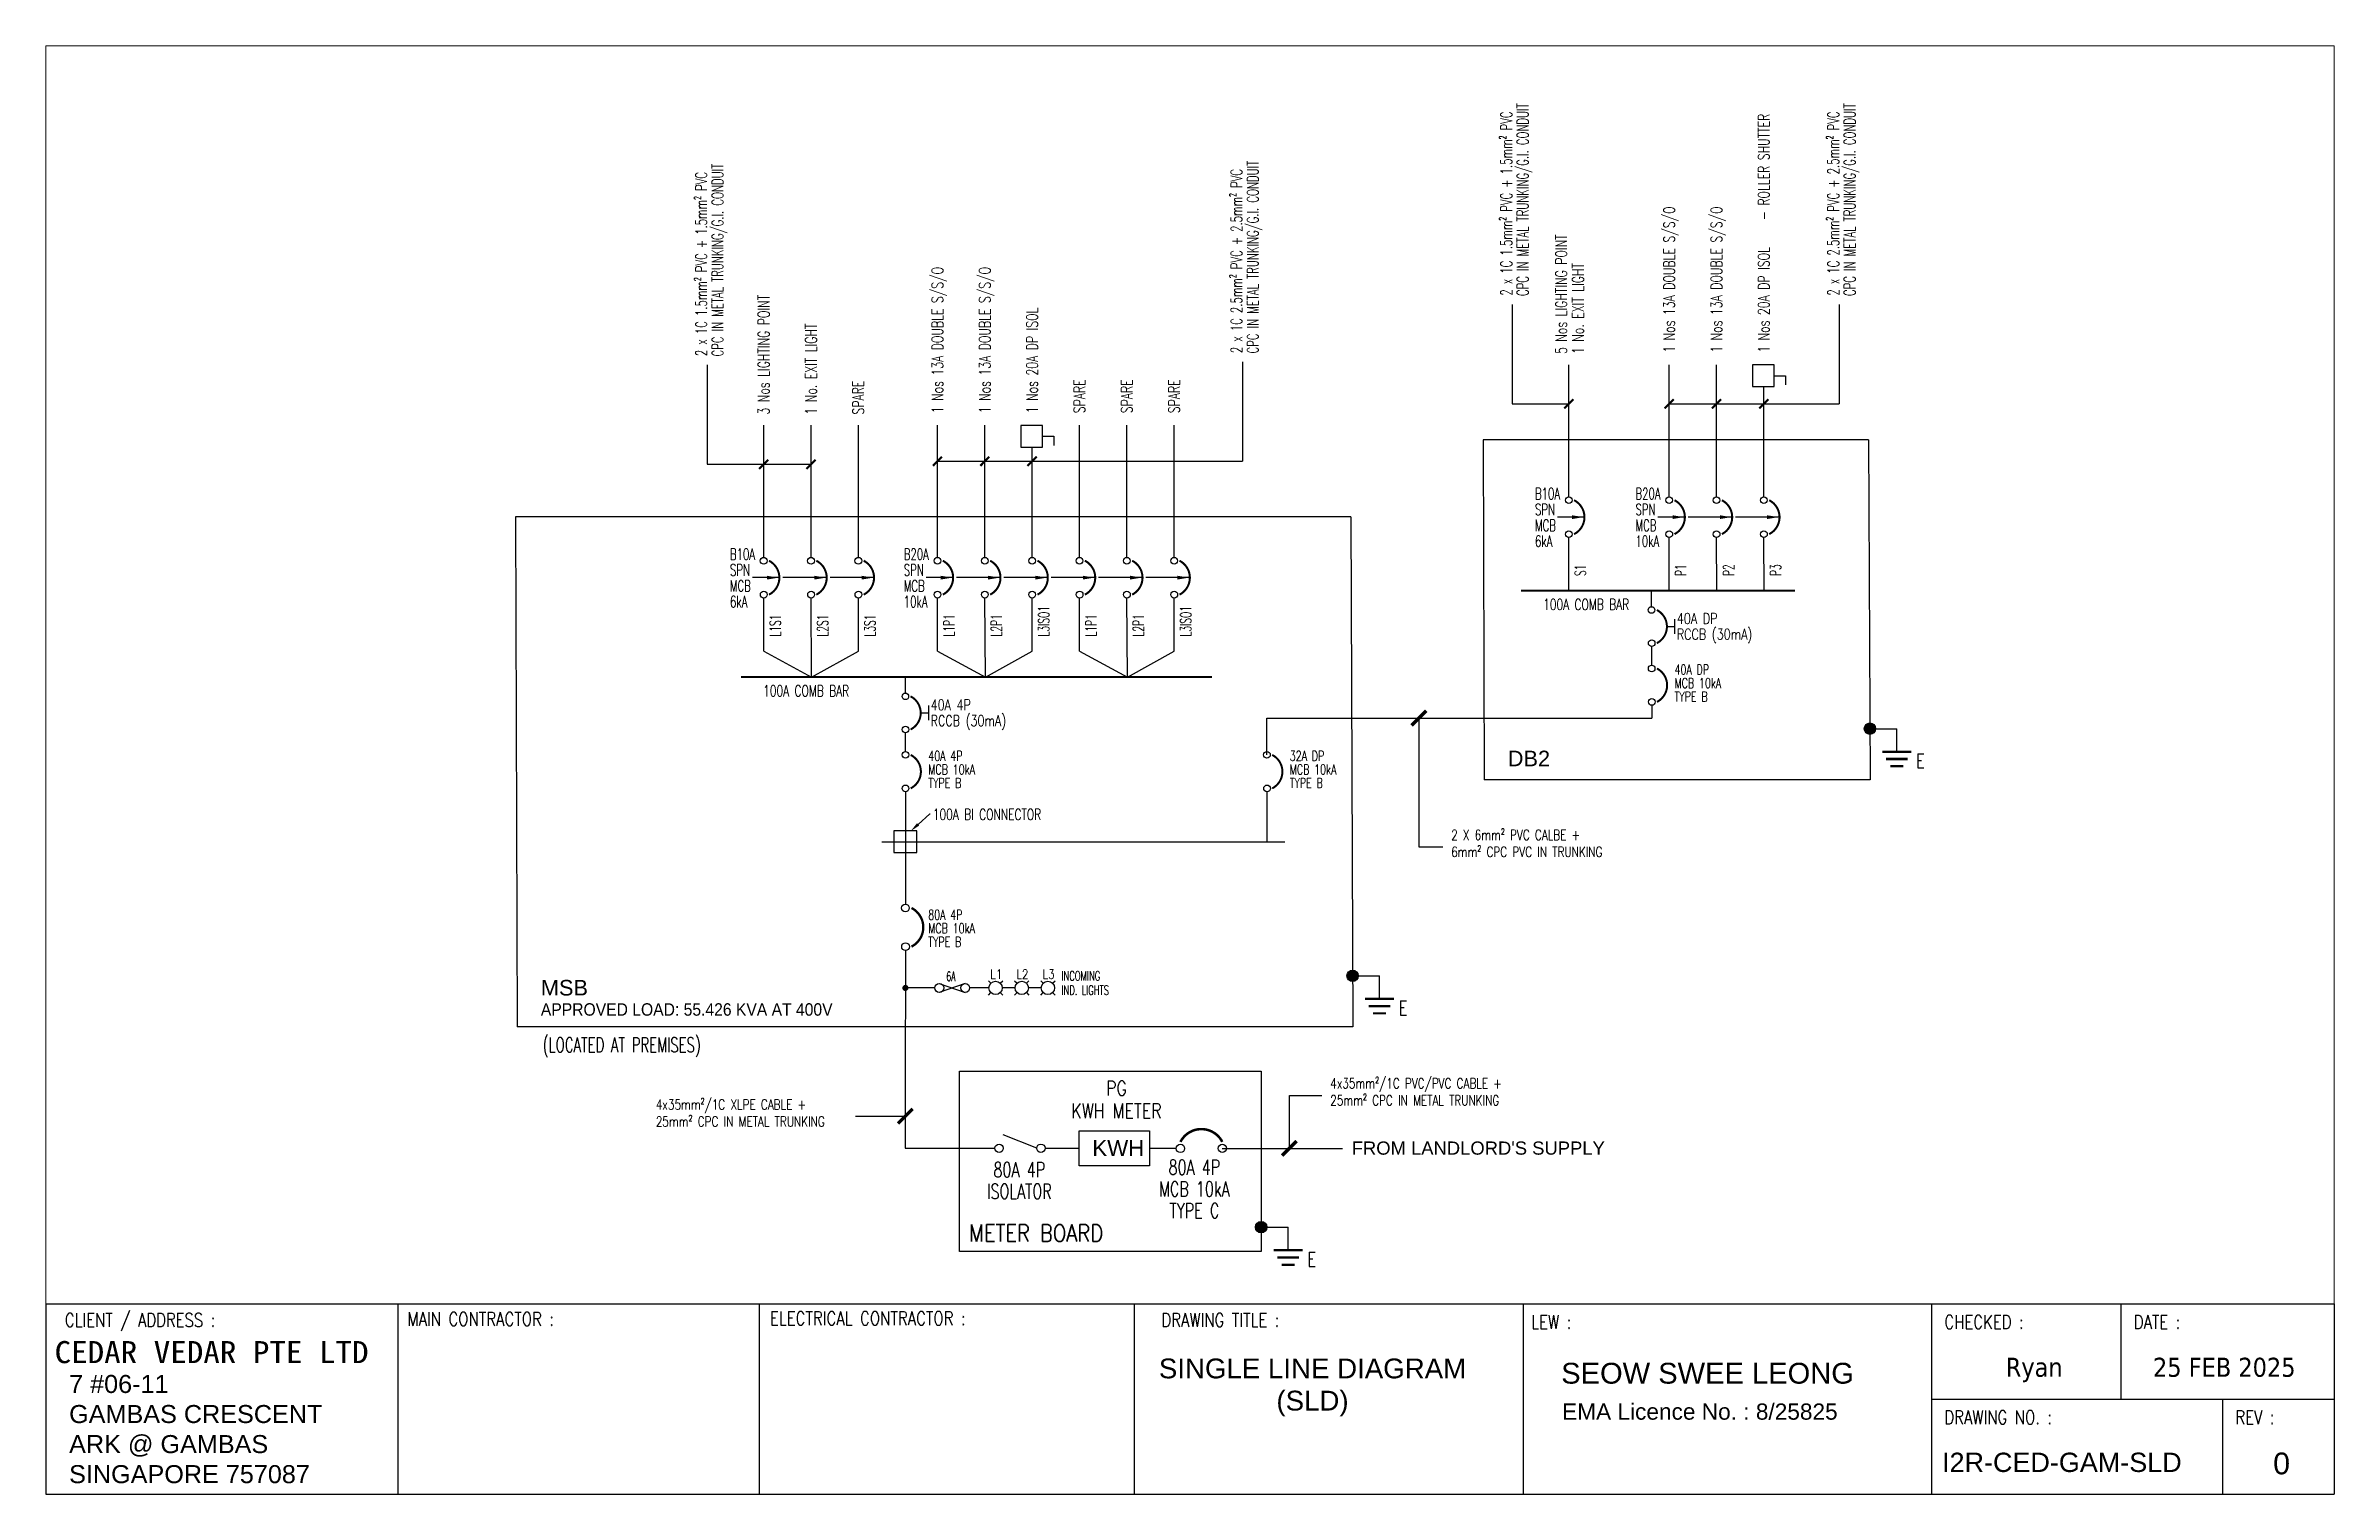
# Paper-space layout 'Layout1' of a CAD drawing. Header units: millimetres. Extents: x 0 to 404, y 0 to 255.
# The model-space entities are those that its viewports show. They can reach past a viewport. Long polylines and large blocks are cut down to what shows.
import ezdxf
from ezdxf import colors
from ezdxf.entities.mleader import LeaderData, LeaderLine
from ezdxf.lldxf.tags import DXFTag
from ezdxf.math import Vec2, Vec3

# ---------------------------------------------------------------- set-up
doc = ezdxf.new("R2010")
doc.units = ezdxf.units.MM
doc.linetypes.add('DASHED', pattern=[19.05, 12.7, -6.35])
for name, color, linetype in [('E-SLD-FRAME', 8, 'Continuous'), ('E-SLD-LEGENDF', 2, 'Continuous'), ('E-SLD-T1', 2, 'Continuous'), ('SLD', 2, 'Continuous'), ('SLD-LINE', 7, 'Continuous'), ('SLD-TXT', 7, 'Continuous'), ('TXT', 7, 'Continuous')]:
    doc.layers.add(name, color=color, linetype=linetype)
doc.styles.add('ARIAL', font='arial.ttf')
doc.styles.add('ROMANS', font='romans.shx', dxfattribs={"width": 0.8})
doc.styles.add('simplex', font='simplex.shx', dxfattribs={"width": 0.7})
doc.styles.add('SLD-TXT', font='romans.shx', dxfattribs={"width": 0.75})
doc.styles.get("Standard").update_dxf_attribs({"font": 'arial.ttf'})
doc.styles.add('TAHOMA', font='tahoma.ttf', dxfattribs={"width": 0.9})
tags = doc.linetypes.add('CENTER', pattern=[2, 1.25, -0.25, 0.25, -0.25]).pattern_tags.tags
tags[10:11] = [DXFTag(74, 4), DXFTag(75, 0), DXFTag(340, '0'), DXFTag(46, 1.0), DXFTag(50, 0.0), DXFTag(44, 0.0), DXFTag(45, 0.0)]
tags[8:9] = [DXFTag(74, 4), DXFTag(75, 0), DXFTag(340, '0'), DXFTag(46, 1.0), DXFTag(50, 0.0), DXFTag(44, 0.0), DXFTag(45, 0.0)]
tags[6:7] = [DXFTag(74, 4), DXFTag(75, 0), DXFTag(340, '0'), DXFTag(46, 1.0), DXFTag(50, 0.0), DXFTag(44, 0.0), DXFTag(45, 0.0)]
tags[4:5] = [DXFTag(74, 4), DXFTag(75, 0), DXFTag(340, '0'), DXFTag(46, 1.0), DXFTag(50, 0.0), DXFTag(44, 0.0), DXFTag(45, 0.0)]
doc.dimstyles.new('A', dxfattribs={"dimtxt": 0.18, "dimasz": 150, "dimexe": 0.18, "dimexo": 0.0625, "dimgap": 0.09, "dimtad": 0, "dimtih": 1, "dimtoh": 1, "dimdec": 4, "dimzin": 0, "dimdsep": 46, "dimtxsty": 'Standard', "dimcen": 0.09, "dimadec": 0, "dimazin": 0, "dimtfac": 1, "dimtdec": 4, "dimtofl": 0, "dimtmove": 0, "dimatfit": 3, "dimfxl": 1, "dimtolj": 1, "dimtzin": 0, "dimarcsym": 0})

# ---------------------------------------------------------------- blocks, each defined once
blk = doc.blocks.new('MCCB')
at = {"color": 3}
for centre in [(-1, 548), (0, 49)]:
    blk.add_circle(centre, 49.5, dxfattribs=at)
at = {"layer": 'E-SLD-LEGENDF', "const_width": 30}
blk.add_lwpolyline([(77, 49, 0.611384), (77, 548)], format="xyb", dxfattribs=at)
blk = doc.blocks.new('RCCB')
at = {"color": 3}
for centre in [(-1, 548), (0, 49)]:
    blk.add_circle(centre, 49.5, dxfattribs=at)
at = {"layer": 'E-SLD-LEGENDF'}
blk.add_line((350, 190), (350, 408), dxfattribs=at)
at = {"layer": 'E-SLD-LEGENDF', "linetype": 'ByBlock'}
blk.add_line((230, 299), (350, 299), dxfattribs=at)
at = {"layer": 'E-SLD-LEGENDF', "const_width": 30}
blk.add_lwpolyline([(77, 49, 0.611384), (77, 548)], format="xyb", dxfattribs=at)
blk = doc.blocks.new('DP ISOL')
at = {"layer": 'SLD', "color": 3, "linetype": 'Continuous', "ltscale": 0.5}
for p, q in [((141, -289), (20, -289)), ((141, -141), (141, -289))]:
    blk.add_line(p, q, dxfattribs=at)
blk.add_lwpolyline([(0, 141), (0, -141), (282, -141), (282, 141)], close=True, dxfattribs=at)

msp = doc.modelspace()

# ---------------------------------------------------------------- hatches: boundary and pattern name
at = {"layer": 'E-SLD-LEGENDF'}
h = msp.add_hatch(color=256, dxfattribs=at)
h.dxf.hatch_style = 1
edge = h.paths.add_edge_path()
edge.add_arc((28370, 13013), 87.6, 0, 360)
h = msp.add_hatch(color=256, dxfattribs=at)
h.dxf.hatch_style = 1
edge = h.paths.add_edge_path()
edge.add_arc((20425, 9218), 87.6, 0, 360)
h = msp.add_hatch(color=256, dxfattribs=at)
h.dxf.hatch_style = 1
edge = h.paths.add_edge_path()
edge.add_arc((19021, 5358), 87.6, 0, 360)

# ---------------------------------------------------------------- linework, layer by layer
for p, q in [((22875, 18002), (23745, 18001)), ((25287, 18001), (27898, 18002)), ((10512, 17073), (12108, 17073)), ((14051, 17119), (18732, 17119)), ((25017, 14886), (25017, 15133)), ((25018, 13988), (25018, 14276)), ((13557, 13560), (13557, 13806)), ((25018, 13373), (25018, 13175)), ((19110, 12611), (19110, 13175)), ((19110, 13175), (25018, 13175)), ((21443, 13175), (21443, 11197)), ((13557, 12661), (13558, 12950)), ((13558, 12046), (13558, 11849)), ((19110, 12046), (19110, 11277)), ((13558, 11849), (13557, 10319)), ((13194, 11277), (19382, 11277)), ((21443, 11197), (21809, 11197)), ((13558, 9608), (13556, 7486)), ((15702, 6571), (16228, 6571))]:
    msp.add_line(p, q)
at = {"color": 7}
for p, q in [((11381, 14204), (12117, 13806)), ((12117, 13806), (12837, 14204)), ((14050, 14204), (14787, 13806)), ((14787, 13806), (15506, 14204)), ((16231, 14204), (16968, 13806)), ((16968, 13806), (17687, 14204)), ((13556, 7486), (13556, 6570)), ((19454, 6569), (19454, 7381)), ((19454, 7381), (19953, 7381)), ((13556, 6570), (14932, 6570)), ((18424, 6569), (20272, 6569))]:
    msp.add_line(p, q, dxfattribs=at)
at = {"color": 3}
msp.add_line((15575, 6571), (15060, 6778), dxfattribs=at)
msp.add_lwpolyline([(13381, 11111), (13735, 11111), (13735, 11442), (13381, 11442)], close=True)
msp.add_lwpolyline([(16228, 6839), (17304, 6839), (17304, 6302), (16228, 6302)], close=True, dxfattribs=at)
msp.add_lwpolyline([(17718, 6569), (17304, 6569)])
for centre in [(14996, 6570), (15638, 6571)]:
    msp.add_circle(centre, 63.7, dxfattribs=at)
at = {"layer": 'E-SLD-FRAME', "color": 7, "linetype": 'CENTER', "ltscale": 500}
for p, q in [((28347, 17446), (22428, 17446)), ((22428, 17446), (22445, 12229)), ((28347, 17446), (28375, 12229)), ((20396, 16266), (7568, 16266)), ((7568, 16266), (7594, 8434)), ((20396, 16266), (20429, 8434)), ((28375, 12229), (22443, 12229)), ((20429, 8434), (7594, 8434))]:
    msp.add_line(p, q, dxfattribs=at)
at = {"layer": 'E-SLD-FRAME', "color": 7, "linetype": 'CENTER', "ltscale": 1.5}
msp.add_lwpolyline([(14389, 7756), (19021, 7756), (19021, 4987), (14389, 4987)], close=True, dxfattribs=at)
at = {"layer": 'E-SLD-LEGENDF'}
for p, q in [((28370, 13013), (28784, 13013)), ((28784, 12659), (28784, 13013)), ((20425, 9218), (20839, 9218)), ((20839, 8864), (20839, 9218)), ((19021, 5358), (19435, 5358)), ((19435, 5004), (19435, 5358))]:
    msp.add_line(p, q, dxfattribs=at)
at = {"layer": 'E-SLD-LEGENDF', "color": 3}
for points, const_width in [([(28560, 12659), (29007, 12659)], 37.2), ([(28616, 12547), (28951, 12547)], 37.2), ([(28683, 12436), (28884, 12436)], 33.5), ([(20615, 8864), (21062, 8864)], 37.2), ([(20671, 8752), (21006, 8752)], 37.2), ([(20738, 8641), (20939, 8641)], 33.5), ([(19212, 5004), (19658, 5004)], 37.2), ([(19267, 4893), (19602, 4893)], 37.2), ([(19334, 4781), (19535, 4781)], 33.5)]:
    msp.add_lwpolyline(points, dxfattribs=dict(at, const_width=const_width))
at = {"layer": 'E-SLD-LEGENDF'}
for centre in [(28370, 13013), (20425, 9218), (19021, 5358)]:
    msp.add_circle(centre, 87.6, dxfattribs=at)
at = {"layer": 'SLD', "color": 7}
for p, q in [((22875, 19527), (22875, 18002)), ((27898, 19527), (27898, 18002)), ((18732, 18645), (18732, 17119)), ((10512, 18599), (10512, 17073))]:
    msp.add_line(p, q, dxfattribs=at)
at = {"layer": 'SLD', "const_width": 33}
for points in [[(23011, 15133), (27217, 15133)], [(11032, 13806), (18267, 13806)]]:
    msp.add_lwpolyline(points, dxfattribs=at)
at = {"layer": 'SLD-LINE', "ltscale": 250}
for p, q in [((23745, 17480), (23745, 18599)), ((25287, 17480), (25287, 18599)), ((26014, 17480), (26014, 18599)), ((26741, 17480), (26741, 18267)), ((11381, 16551), (11381, 17671)), ((12108, 16554), (12108, 17671)), ((14051, 15644), (14051, 17671)), ((14777, 15644), (14777, 17671)), ((15504, 15644), (15504, 17338)), ((23745, 16573), (23745, 17480)), ((25287, 16573), (25287, 17480)), ((26014, 16573), (26014, 17480)), ((26741, 16573), (26741, 17480)), ((11381, 15644), (11381, 16551)), ((12108, 15644), (12108, 16554))]:
    msp.add_line(p, q, dxfattribs=at)
at = {"layer": 'SLD-LINE', "linetype": 'DASHED', "ltscale": 10}
for p, q in [((12835, 15644), (12835, 17671)), ((16232, 15644), (16232, 17671)), ((16959, 15644), (16959, 17671)), ((17685, 15644), (17687, 17671))]:
    msp.add_line(p, q, dxfattribs=at)
at = {"layer": 'SLD-LINE'}
for p, q in [((23744, 15133), (23746, 15949)), ((25287, 15133), (25288, 15949)), ((26021, 15133), (26015, 15949)), ((26743, 15133), (26742, 15949)), ((11381, 14204), (11382, 15020)), ((12117, 13806), (12109, 15020)), ((12837, 14204), (12836, 15020)), ((14050, 14204), (14051, 15020)), ((14787, 13806), (14778, 15020)), ((15506, 14204), (15505, 15020)), ((16231, 14204), (16233, 15020)), ((16968, 13806), (16959, 15020)), ((17687, 14204), (17686, 15020))]:
    msp.add_line(p, q, dxfattribs=at)
at = {"layer": 'SLD-TXT', "color": 7}
msp.add_line((12792, 7063), (13556, 7063), dxfattribs=at)
at = {"layer": 'SLD-TXT'}
for points, const_width in [([(23674, 17931), (23815, 18071)], 33.1), ([(25217, 17931), (25357, 18071)], 33.1), ([(25943, 17931), (26084, 18071)], 33.1), ([(26670, 17931), (26811, 18071)], 33.1), ([(11311, 17002), (11451, 17143)], 33.1), ([(12038, 17002), (12178, 17143)], 33.1), ([(13980, 17048), (14120, 17189)], 33.1), ([(14707, 17048), (14847, 17189)], 33.1), ([(15433, 17048), (15574, 17189)], 33.1), ([(21331, 13063), (21555, 13287)], 52.7), ([(13444, 6951), (13668, 7174)], 52.7), ([(19342, 6457), (19566, 6681)], 52.7)]:
    msp.add_lwpolyline(points, dxfattribs=dict(at, const_width=const_width))
at = {"layer": 'TXT', "color": 3}
for p, q in [((14832, 9143), (14871, 9104)), ((15015, 9104), (15054, 9143)), ((15233, 9143), (15272, 9104)), ((15416, 9104), (15455, 9143)), ((15635, 9143), (15674, 9104)), ((15818, 9104), (15857, 9143)), ((14832, 8921), (14871, 8960)), ((15015, 8960), (15054, 8921)), ((15233, 8921), (15272, 8960)), ((15416, 8960), (15455, 8921)), ((15635, 8921), (15674, 8960)), ((15818, 8960), (15857, 8921))]:
    msp.add_line(p, q, dxfattribs=at)
at = {"layer": 'TXT'}
for p, q in [((14010, 9032), (13557, 9032)), ((14476, 9100), (14078, 8964)), ((14078, 9100), (14476, 8964)), ((14841, 9032), (14544, 9032)), ((15242, 9032), (15045, 9032)), ((15644, 9032), (15446, 9032))]:
    msp.add_line(p, q, dxfattribs=at)
at = {"layer": 'TXT', "const_width": 47}
msp.add_lwpolyline([(13534, 9032, 1), (13581, 9032, 1)], format="xyb", close=True, dxfattribs=at)
at = {"layer": 'TXT', "color": 3}
for centre, radius in [((14078, 9032), 68), ((14476, 9032), 68), ((14943, 9032), 102), ((15344, 9032), 102), ((15746, 9032), 102)]:
    msp.add_circle(centre, radius, dxfattribs=at)

# ---------------------------------------------------------------- block references
at = {"layer": 'E-SLD-LEGENDF', "linetype": 'ByBlock', "xscale": 1.020822930525394, "yscale": 1.020822930525394, "zscale": 1.020822930525394}
for p in [(25018, 14276), (13558, 12950)]:
    msp.add_blockref('RCCB', p, dxfattribs=at)
at = {"layer": 'SLD', "xscale": 1.177325186571047, "yscale": 1.177325186571047, "zscale": 1.177325186571047, "rotation": 90}
for p in [(26732, 18267), (15496, 17338)]:
    msp.add_blockref('DP ISOL', p, dxfattribs=at)
at = {"layer": 'SLD', "lineweight": -3}
for p, xscale, yscale, zscale in [((23746, 15949), 1.043890447483075, 1.043890447483075, 1.043890447483075), ((25288, 15949), 1.043890447483075, 1.043890447483075, 1.043890447483075), ((26015, 15949), 1.043890447483075, 1.043890447483075, 1.043890447483075), ((26742, 15949), 1.043890447483075, 1.043890447483075, 1.043890447483075), ((11382, 15020), 1.043890447483075, 1.043890447483075, 1.043890447483075), ((12109, 15020), 1.043890447483075, 1.043890447483075, 1.043890447483075), ((12836, 15020), 1.043890447483075, 1.043890447483075, 1.043890447483075), ((14051, 15020), 1.043890447483075, 1.043890447483075, 1.043890447483075), ((14778, 15020), 1.043890447483075, 1.043890447483075, 1.043890447483075), ((15505, 15020), 1.043890447483075, 1.043890447483075, 1.043890447483075), ((16233, 15020), 1.043890447483075, 1.043890447483075, 1.043890447483075), ((16959, 15020), 1.043890447483075, 1.043890447483075, 1.043890447483075), ((17686, 15020), 1.043890447483075, 1.043890447483075, 1.043890447483075), ((25019, 13373), 1.028975678901106, 1.028975678901106, 1.028975678901106), ((13559, 12046), 1.028975678901106, 1.028975678901106, 1.028975678901106), ((19111, 12046), 1.028975678901106, 1.028975678901106, 1.028975678901106), ((13559, 9608), 1.18977673366407, 1.18977673366407, 1.18977673366407)]:
    msp.add_blockref('MCCB', p, dxfattribs=dict(at, xscale=xscale, yscale=yscale, zscale=zscale))
at = {"layer": 'SLD', "lineweight": -3, "xscale": 1.287692247773517, "yscale": 1.287692247773517, "zscale": 1.287692247773517, "rotation": 90}
msp.add_blockref('MCCB', (18487, 6569), dxfattribs=at)

# ---------------------------------------------------------------- texts
at = {"color": 0, "linetype": 'ByBlock', "attachment_point": 1, "style": 'SLD-TXT'}
for s, insert, char_height, width, line_spacing_factor in [('{\\W0.7;100A COMB BAR}', (23353, 15006), 170.59, 7653.88, 0.890323), ('{\\W0.7;40A DP \\PMCB 10kA \\PTYPE B}', (25369, 13997), 152.43, 838.85, 0.818814), ('{\\W0.7;100A COMB BAR}', (11374, 13679), 170.59, 7653.88, 0.890323), ('{\\W0.7;40A 4P \\PMCB 10kA \\PTYPE B}', (13909, 12671), 152.43, 838.85, 0.818814), ('{\\W0.7;32A DP \\PMCB 10kA \\PTYPE B}', (19460, 12671), 152.43, 838.85, 0.818814), ('{\\W0.7;100A BI CONNECTOR}', (13979, 11782), 170.59, 2296.42, 0.890323), ('{\\W0.7;80A 4P \\PMCB 10kA \\PTYPE B}', (13908, 10232), 152.43, 838.85, 0.818814), ('{\\W0.65;(LOCATED AT PREMISES)}', (7988, 8273), 229.11, 3768.02, 0.818814)]:
    msp.add_mtext(s, dxfattribs=dict(at, insert=insert, char_height=char_height, width=width, line_spacing_factor=line_spacing_factor))
at = {"color": 0, "insert": (16428, 6696), "char_height": 245, "width": 881.84, "attachment_point": 1, "style": 'ARIAL'}
msp.add_mtext('{\\W1;KWH}', dxfattribs=at)
at = {"insert": (20411, 6674), "char_height": 202.42, "width": 5009.57, "attachment_point": 1, "style": 'ARIAL'}
msp.add_mtext("FROM LANDLORD'S SUPPLY", dxfattribs=at)
at = {"layer": 'E-SLD-T1', "color": 7, "style": 'ROMANS', "width": 0.85}
msp.add_text('METER BOARD', height=259.26, dxfattribs=at).set_placement((14537, 5138))
at = {"layer": 'SLD-TXT', "style": 'SLD-TXT'}
for s, height, width, p in [('CPC IN METAL TRUNKING/G.I. CONDUIT ', 175, 0.65, (23124, 19656)), ('CPC IN METAL TRUNKING/G.I. CONDUIT ', 175, 0.65, (28146, 19656)), ('2 x 1C 1.5mm² PVC + 1.5mm² PVC', 175, 0.65, (22873, 19663)), ('1 Nos 20A DP ISOL   - ROLLER SHUTTER', 175, 0.7, (26827, 18786)), ('2 x 1C 2.5mm² PVC + 2.5mm² PVC', 175, 0.65, (27895, 19663)), ('2 x 1C 1.5mm² PVC + 1.5mm² PVC', 175, 0.65, (10509, 18734)), ('CPC IN METAL TRUNKING/G.I. CONDUIT ', 175, 0.65, (10760, 18728)), ('2 x 1C 2.5mm² PVC + 2.5mm² PVC', 175, 0.65, (18729, 18780)), ('CPC IN METAL TRUNKING/G.I. CONDUIT ', 175, 0.65, (18980, 18774)), ('1 Nos 13A DOUBLE S/S/O', 175, 0.7, (25374, 18786)), ('1 Nos 13A DOUBLE S/S/O', 175, 0.7, (26100, 18786)), ('5 Nos LIGHTING POINT', 175, 0.7, (23716, 18766)), ('1 Nos 13A DOUBLE S/S/O', 175, 0.7, (14137, 17857)), ('1 Nos 13A DOUBLE S/S/O', 175, 0.7, (14864, 17857)), ('1 No. EXIT LIGHT', 175, 0.7, (23974, 18766)), ('3 Nos LIGHTING POINT', 175, 0.7, (11468, 17837)), ('1 Nos 20A DP ISOL', 175, 0.7, (15591, 17857)), ('1 No. EXIT LIGHT', 175, 0.7, (12195, 17837)), ('SPARE', 175, 0.7, (12921, 17837)), ('SPARE', 175, 0.7, (16317, 17857)), ('SPARE', 175, 0.7, (17044, 17857)), ('SPARE', 175, 0.7, (17772, 17857)), ('S1', 170.6, 0.6, (24008, 15356)), ('P1', 170.6, 0.6, (25550, 15356)), ('P2', 170.6, 0.6, (26284, 15356)), ('P3', 170.6, 0.6, (27006, 15356)), ('L3ISO1', 170.6, 0.6, (15767, 14428)), ('L3ISO1', 170.6, 0.6, (17948, 14428)), ('L1S1', 170.6, 0.6, (11644, 14428)), ('L2S1', 170.6, 0.6, (12371, 14428)), ('L3S1', 170.6, 0.6, (13098, 14428)), ('L1P1', 170.6, 0.6, (14313, 14428)), ('L2P1', 170.6, 0.6, (15040, 14428)), ('L1P1', 170.6, 0.6, (16494, 14428)), ('L2P1', 170.6, 0.6, (17221, 14428))]:
    msp.add_text(s, height=height, rotation=90, dxfattribs=dict(at, width=width)).set_placement(p)
at = {"layer": 'SLD-TXT', "style": 'SLD-TXT', "width": 0.6}
msp.add_text('6A', height=145, dxfattribs=at).set_placement((14186, 9138))
at = {"layer": 'SLD-TXT', "attachment_point": 1, "style": 'SLD-TXT'}
for s, insert, char_height, width, line_spacing_factor in [('{\\W0.65;B10A \\PSPN\\PMCB\\P6kA}', (23226, 16709), 175, 669.59, 0.833333), ('{\\W0.65;B20A \\PSPN\\PMCB\\P10kA}', (24769, 16709), 175, 669.59, 0.833333), ('{\\W0.65;B10A \\PSPN\\PMCB\\P6kA}', (10863, 15780), 175, 669.59, 0.833333), ('{\\W0.65;B20A \\PSPN\\PMCB\\P10kA}', (13532, 15780), 175, 669.59, 0.833333), ('40A DP \\PRCCB (30mA)', (25405, 14789), 167.04, 1427.21, 0.869565), ('40A 4P \\PRCCB (30mA)', (13945, 13462), 167.04, 1427.21, 0.869565), ('{\\W0.75;E}', (29080, 12627), 216.7, 3013.18, 0.908108), ('\\A1;{\\W0.65;INCOMING\\PIND. LIGHTS}', (15953, 9289), 144.99, 1946.49, 0.908108), ('{\\W0.75;E}', (21135, 8833), 216.7, 3013.18, 0.908108), ('\\pxqc;{\\W0.8;PG\\PKWH METER}', (15970, 7603), 222.22, 1658.2, 0.934884), ('\\pxqc;{\\W0.7;80A 4P\\PISOLATOR}', (13662, 6356), 230, 3289.01, 0.869565), ('\\pxqc;{\\W0.7;80A 4P\\PMCB 10kA\\PTYPE C}', (16351, 6394), 230, 3289.01, 0.869565), ('{\\W0.75;E}', (19731, 4973), 216.7, 3013.18, 0.908108)]:
    msp.add_mtext(s, dxfattribs=dict(at, insert=insert, char_height=char_height, width=width, line_spacing_factor=line_spacing_factor))
at = {"layer": 'SLD-TXT', "char_height": 156.47, "attachment_point": 1, "style": 'SLD-TXT'}
for s, insert, width in [('2 X 6mm² PVC CALBE +\\P6mm² CPC PVC IN TRUNKING', (21938, 11460), 2717.92), ('4x35mm²/1C PVC/PVC CABLE + \\P25mm² CPC IN METAL TRUNKING', (20082, 7645), 3119.28), ('4x35mm²/1C XLPE CABLE + \\P25mm² CPC IN METAL TRUNKING', (9724, 7320), 6413.09)]:
    msp.add_mtext(s, dxfattribs=dict(at, insert=insert, width=width))
at = {"layer": 'TXT', "style": 'simplex', "width": 0.8}
for s, p in [('L1', (14862, 9171)), ('L2', (15263, 9171)), ('L3', (15665, 9171))]:
    msp.add_text(s, height=145, dxfattribs=at).set_placement(p)
at = {"layer": 'TXT', "color": 3, "attachment_point": 1, "line_spacing_factor": 0.926797, "style": 'ARIAL'}
for s, insert, char_height, width in [('DB2', (22808, 12675), 239.2, 823.71), ('MSB', (7959, 9155), 239.2, 823.71), ('{\\W0.9;APPROVED LOAD: 55.426 KVA AT 400V}', (7959, 8797), 191.39, 4617.36)]:
    msp.add_mtext(s, dxfattribs=dict(at, insert=insert, char_height=char_height, width=width))

# ---------------------------------------------------------------- leaders
ml = msp.add_multileader_mtext('Standard')
ml.set_content('', color=256)
ml.set_leader_properties()
ml.build(insert=Vec2(0, 0))
ml.multileader.update_dxf_attribs({"arrow_head_size": 150})
ctx = ml.context
ctx.base_point, ctx.arrow_head_size, ctx.plane_origin = Vec3(13940, 11705), 150, Vec3(13463, 11442)
notes = []
notes.append((ctx, [(1, (1, 1, 0), (13932, 11705), (1, 0), 8, [(0, [(13641, 11442)], 0, [])])]))
ctx.mtext.insert, ctx.mtext.flow_direction = Vec3(13942, 11707), 5
at = {"layer": 'SLD-TXT'}
for points in [[(23971, 16261), (23570, 16261)], [(25513, 16261), (25112, 16261)], [(26240, 16261), (25580, 16261)], [(26966, 16261), (26307, 16261)], [(11607, 15332), (11207, 15332)], [(12334, 15332), (11674, 15332)], [(13061, 15332), (12401, 15332)], [(14276, 15332), (13876, 15332)], [(15003, 15332), (14343, 15332)], [(15730, 15332), (15070, 15332)], [(16458, 15332), (15798, 15332)], [(17184, 15332), (16524, 15332)], [(17911, 15332), (17251, 15332)]]:
    msp.add_leader(points, dimstyle='A', override={"dimasz": 175, "dimgap": 0.09, "dimtad": 0}, dxfattribs=at)
for ctx, leaders in notes:
    for number, flags, end, landing, length, lines in leaders:
        leader = LeaderData()
        leader.index, (leader.has_last_leader_line, leader.has_dogleg_vector, leader.attachment_direction) = number, flags
        leader.last_leader_point, leader.dogleg_vector, leader.dogleg_length = Vec3(end), Vec3(landing), length
        for number, points, colour, breaks in lines:
            line = LeaderLine()
            line.index, line.vertices, line.color, line.breaks = number, Vec3.list(points), colors.encode_raw_color(colour), breaks
            leader.lines.append(line)
        ctx.leaders.append(leader)

psp = doc.layouts.get("Layout1")

# ---------------------------------------------------------------- linework, layer by layer
at = {"color": 7}
for p, q in [((0.34, 33.86), (403.51, 33.86)), ((0.34, 33.86), (0.34, 0.32)), ((62.35, 33.86), (62.35, 0.32)), ((126.03, 33.86), (126.03, 0.32)), ((192.08, 33.86), (192.08, 0.32)), ((260.6, 33.86), (260.6, 0.32)), ((332.56, 33.86), (332.56, 0.32)), ((365.93, 33.86), (365.93, 17.09)), ((403.51, 33.86), (403.51, 0.32)), ((383.83, 17.09), (383.83, 0.32)), ((0.34, 0.32), (403.51, 0.32))]:
    psp.add_line(p, q, dxfattribs=at)
at = {"layer": 'TXT', "color": 7}
psp.add_line((332.56, 17.09), (403.51, 17.09), dxfattribs=at)

# ---------------------------------------------------------------- texts
at = {"color": 7, "insert": (4.45, 21.33), "char_height": 3.1761, "attachment_point": 1}
psp.add_mtext_dynamic_manual_height_columns('7 #06-11\\PGAMBAS CRESCENT ARK @ GAMBAS\\PSINGAPORE 757087', width=52.9664, gutter_width=15.88, heights=[0], dxfattribs=at)
at = {"layer": 'TXT', "color": 7, "style": 'simplex', "width": 0.8}
for s, height, p in [('CLIENT / ADDRESS :', 2.3958, (3.68, 29.82)), ('MAIN CONTRACTOR :', 2.3989, (64.04, 29.99)), ('ELECTRICAL CONTRACTOR :', 2.3989, (127.92, 30.11)), ('DRAWING TITLE :', 2.3958, (196.89, 29.82)), ('LEW :', 2.396, (262.03, 29.46)), ('CHECKED :', 2.396, (334.83, 29.46)), ('DATE :', 2.396, (368.19, 29.46)), ('DRAWING NO. :', 2.3958, (334.83, 12.69)), ('REV :', 2.396, (386.09, 12.69))]:
    psp.add_text(s, height=height, dxfattribs=at).set_placement(p)
at = {"layer": 'TXT', "color": 7}
for s, height, style, p in [('Ryan', 3.354, 'TAHOMA', (345.64, 21.01)), ('25 FEB 2025', 3.3541, 'TAHOMA', (371.58, 21.01)), ('SEOW SWEE LEONG', 3.6707, 'ARIAL', (267.32, 19.8)), ('EMA Licence No. : 8/25825', 2.855, 'ARIAL', (267.48, 13.45)), ('I2R-CED-GAM-SLD', 3.3999, 'ARIAL', (334.42, 4.24)), ('0', 3.83, 'ARIAL', (392.75, 3.83))]:
    psp.add_text(s, height=height, dxfattribs=dict(at, style=style)).set_placement(p)
at = {"layer": 'TXT', "color": 7, "insert": (1.89, 27.3), "char_height": 3.8906, "width": 60.1124, "attachment_point": 1, "style": 'ARIAL'}
psp.add_mtext('{\\fSimSun|b0|i0|c0|p2;\\W1.1;CEDAR VEDAR PTE LTD}', dxfattribs=at)
at = {"layer": 'TXT', "color": 7, "insert": (188.16, 24.22), "char_height": 3.4874, "width": 70.6972, "attachment_point": 1, "line_spacing_factor": 0.975, "style": 'ARIAL'}
psp.add_mtext('\\pxqc;SINGLE LINE DIAGRAM\\P(SLD)', dxfattribs=at)

# ---------------------------------------------------------------- viewports
at = {"layer": '0'}
psp.add_viewport(center=(201.92, 144.67), size=(403.17, 221.6133), view_center_point=(17927.7, 13840.38), view_height=19317.6527, dxfattribs=at)

doc.saveas('drawing.dxf')
